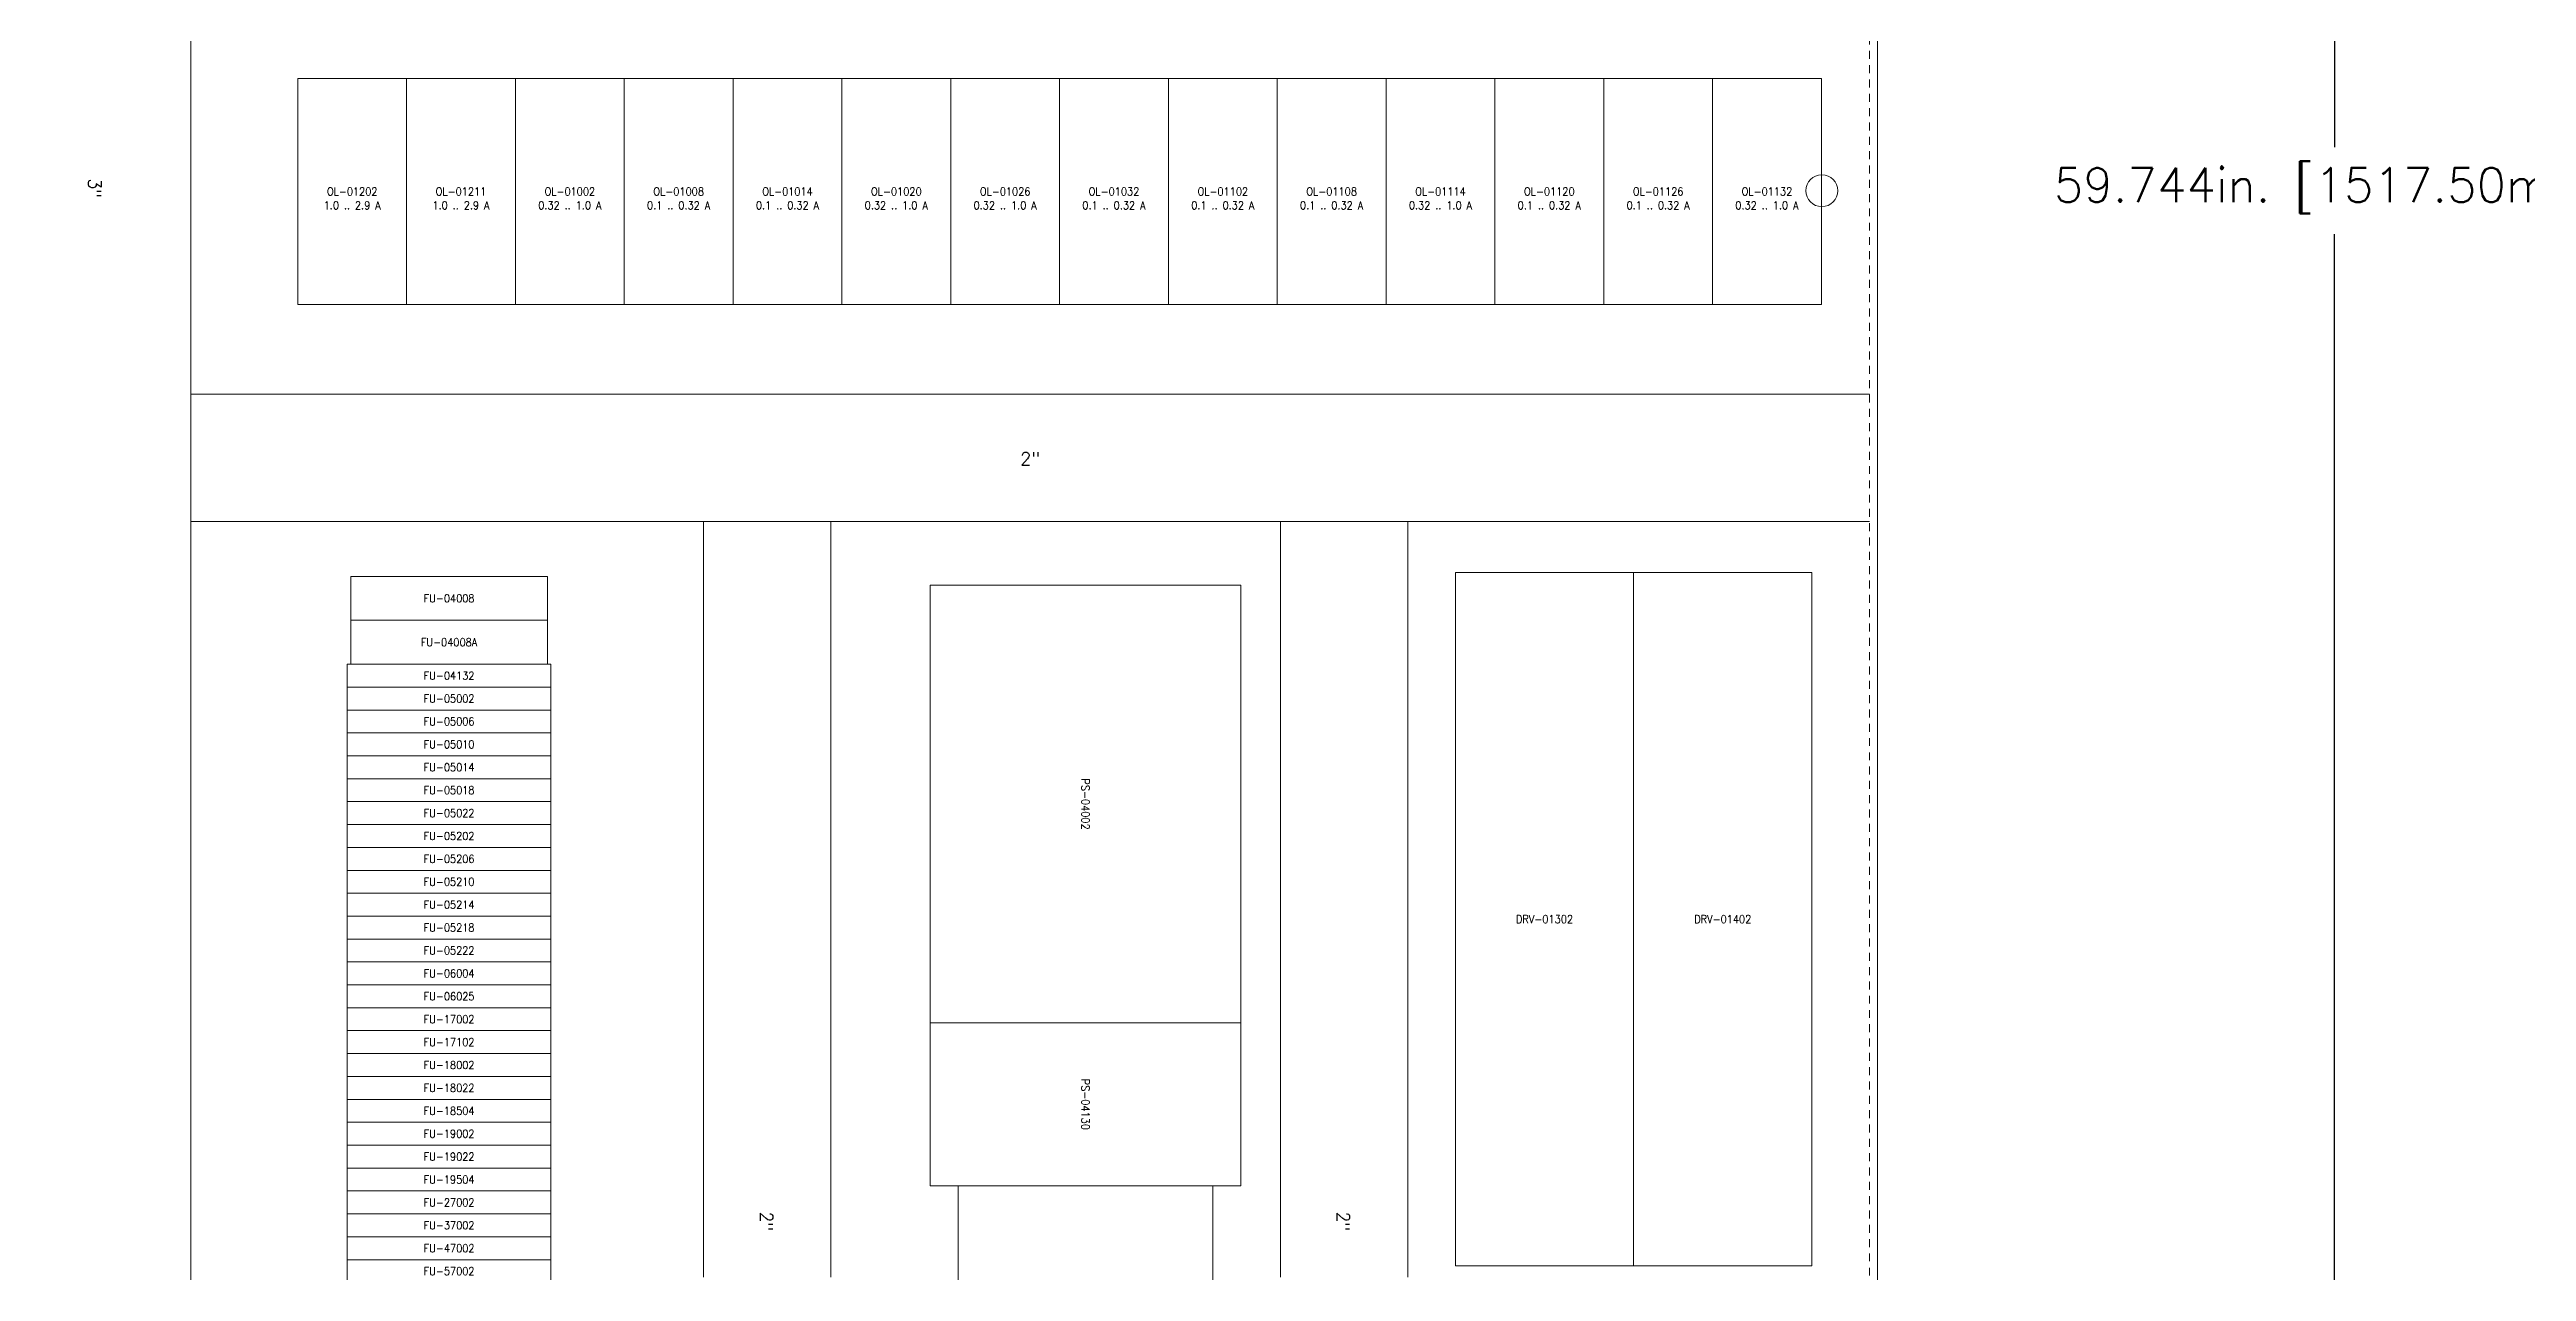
# Model space of a CAD drawing. Header units: inches. Extents: x 0 to 119, y 0 to 81.
# Drawn here: x 58.72 to 97.64, y 23.07 to 42.28 of the extents above; entities that cross this region are included whole.
import ezdxf
from ezdxf.enums import TextEntityAlignment as Align

# ---------------------------------------------------------------- set-up
doc = ezdxf.new("R2010")
doc.units = ezdxf.units.IN
doc.header["$MEASUREMENT"] = 0
doc.linetypes.add('HIDDEN', pattern=[0.1875, 0.125, -0.0625])
doc.layers.get('0').update_dxf_attribs({"lineweight": 5})
doc.layers.get('Defpoints').update_dxf_attribs({"lineweight": 5})
for name, color, linetype, lineweight in [('PANEL', 150, 'Continuous', 5), ('PRTG', 130, 'Continuous', 5), ('PSYMS', 7, 'Continuous', 5), ('PTAG', 51, 'Continuous', 5), ('SYMS', 7, 'Continuous', 5)]:
    doc.layers.add(name, color=color, linetype=linetype, lineweight=lineweight)
doc.styles.get("Standard").update_dxf_attribs({"font": 'romans.shx'})
doc.styles.add('WD', font='romans.shx')
doc.dimstyles.get("Standard").update_dxf_attribs({"dimtxt": 0.18, "dimasz": 0.18, "dimexe": 0.18, "dimexo": 0.0625, "dimgap": 0.09, "dimtad": 0, "dimtih": 1, "dimtoh": 1, "dimdec": 4, "dimzin": 0, "dimdsep": 46, "dimtxsty": 'Standard', "dimcen": 0.09, "dimadec": 0, "dimazin": 0, "dimtfac": 1, "dimtdec": 4, "dimtofl": 0, "dimtmove": 0, "dimatfit": 3, "dimfxl": 0, "dimtolj": 1, "dimtzin": 0, "dimarcsym": 0})

# ---------------------------------------------------------------- blocks, each defined once
blk = doc.blocks.new('HMISC_CAT1_A-72P60F1')
at = {"layer": 'PANEL', "color": 150, "linetype": 'HIDDEN'}
blk.add_line((54.997, 58.997), (54.997, -0.747), dxfattribs=at)
at = {"layer": 'PANEL', "color": 150, "linetype": 'Continuous'}
blk.add_line((55.125, -0.747), (55.125, 58.997), dxfattribs=at)
blk.add_circle((54.25, 29.125), 0.25, dxfattribs=at)
at = {"style": 'WD'}
for tag, p in [('INST', (27.116, 62.167)), ('LOC', (27.116, 61.539)), ('DESC1', (27.116, 60.96)), ('DESC2', (27.116, 60.39)), ('DESC3', (27.116, 59.815)), ('TAG1', (27.128, 59.151))]:
    blk.add_attdef(tag, text='', height=0.5, dxfattribs=at).set_placement(p, align=Align.CENTER)
at = {"style": 'WD', "flags": 1}
for tag, p in [('FAMILY', (27.228, 58.001)), ('MFG', (27.266, 57.738)), ('ASSYCODE', (27.003, 57.526)), ('CAT', (27.141, 57.538))]:
    blk.add_attdef(tag, p, '', height=0.01, dxfattribs=at)
blk = doc.blocks.new('_ClosedBlank')
at = {"color": 0, "linetype": 'ByBlock', "lineweight": -2}
for p, q in [((-1, 0.17), (0, 0)), ((-1, 0.17), (-1, -0.17)), ((0, 0), (-1, -0.17))]:
    blk.add_line(p, q, dxfattribs=at)
blk = doc.blocks.new('*D9')
at = {"layer": 'Defpoints', "color": 0}
for p in [(87.317, 69.934), (87.317, 10.191), (94.625, 10.191)]:
    blk.add_point(p, dxfattribs=at)
at = {"layer": 'SYMS', "color": 0, "lineweight": -2}
for p, q in [((87.504, 69.934), (95.165, 69.934)), ((94.625, 69.559), (94.625, 40.744)), ((94.625, 10.566), (94.625, 39.381)), ((87.504, 10.191), (95.165, 10.191))]:
    blk.add_line(p, q, dxfattribs=at)
at = {"layer": 'SYMS', "color": 0, "lineweight": -2, "xscale": 0.375, "yscale": 0.375, "zscale": 0.375}
for p, rotation in [((94.625, 69.934), 90), ((94.625, 10.191), 270)]:
    blk.add_blockref('_ClosedBlank', p, dxfattribs=dict(at, rotation=rotation))
at = {"layer": 'SYMS', "color": 0, "insert": (94.625, 40.063), "char_height": 0.54, "attachment_point": 5}
blk.add_mtext('\\A1;59.744in. [1517.50mm]', dxfattribs=at)
blk = doc.blocks.new('PNL14019')
for p, q in [((6.88, 2.44), (0, 2.44)), ((0, 2.44), (0, 0)), ((6.88, -2.44), (6.88, 2.44)), ((0, 0), (0, -2.44)), ((0, -2.44), (6.88, -2.44))]:
    blk.add_line(p, q)
at = {"style": 'WD', "width": 0.9, "flags": 8}
blk.add_attdef('P_TAG1', text='', height=0.125, dxfattribs=at).set_placement((3.44, 0), align=Align.MIDDLE_CENTER)
for tag, p in [('RATING1', (3.44, -0.28125)), ('RATING2', (3.44, -0.4375))]:
    blk.add_attdef(tag, text='', height=0.125, dxfattribs=at).set_placement(p, align=Align.CENTER)
blk = doc.blocks.new('PNL14041')
for p, q in [((2.56, 2.44), (0, 2.44)), ((0, 2.44), (0, 0)), ((2.56, -2.44), (2.56, 2.44)), ((0, 0), (0, -2.44)), ((0, -2.44), (2.56, -2.44))]:
    blk.add_line(p, q)
at = {"style": 'WD', "width": 0.9, "flags": 8}
blk.add_attdef('P_TAG1', text='', height=0.125, dxfattribs=at).set_placement((1.28, 0), align=Align.MIDDLE_CENTER)
for tag, p in [('RATING1', (1.28, -0.28125)), ('RATING2', (1.28, -0.4375))]:
    blk.add_attdef(tag, text='', height=0.125, dxfattribs=at).set_placement(p, align=Align.CENTER)
blk = doc.blocks.new('PNL14069')
for p, q in [((0.69, 1.545), (0, 1.545)), ((0, 1.545), (0, 0)), ((0.69, -1.545), (0.69, 1.545)), ((0, 0), (0, -1.545)), ((0, -1.545), (0.69, -1.545))]:
    blk.add_line(p, q)
at = {"style": 'WD', "width": 0.9, "flags": 8}
blk.add_attdef('P_TAG1', text='', height=0.125, dxfattribs=at).set_placement((0.345, 0), align=Align.MIDDLE_CENTER)
for tag, p in [('RATING1', (0.345, -0.28125)), ('RATING2', (0.345, -0.4375))]:
    blk.add_attdef(tag, text='', height=0.125, dxfattribs=at).set_placement(p, align=Align.CENTER)
blk = doc.blocks.new('PNL14359')
for p, q in [((2.8, 5.45), (0, 5.45)), ((0, 5.45), (0, 0)), ((2.8, -5.45), (2.8, 5.45)), ((0, 0), (0, -5.45)), ((0, -5.45), (2.8, -5.45))]:
    blk.add_line(p, q)
at = {"style": 'WD', "width": 0.9, "flags": 8}
blk.add_attdef('P_TAG1', text='', height=0.125, dxfattribs=at).set_placement((1.4, 0), align=Align.MIDDLE_CENTER)
for tag, p in [('RATING1', (1.4, -0.28125)), ('RATING2', (1.4, -0.4375))]:
    blk.add_attdef(tag, text='', height=0.125, dxfattribs=at).set_placement(p, align=Align.CENTER)
blk = doc.blocks.new('PNL14512')
for p, q in [((0.36, 1.6), (0, 1.6)), ((0, 1.6), (0, 0)), ((0.36, -1.6), (0.36, 1.6)), ((0, 0), (0, -1.6)), ((0, -1.6), (0.36, -1.6))]:
    blk.add_line(p, q)
at = {"style": 'WD', "width": 0.9, "flags": 8}
blk.add_attdef('P_TAG1', text='', height=0.125, dxfattribs=at).set_placement((0.18, 0), align=Align.MIDDLE_CENTER)
for tag, p in [('RATING1', (0.18, -0.28125)), ('RATING2', (0.18, -0.4375))]:
    blk.add_attdef(tag, text='', height=0.125, dxfattribs=at).set_placement(p, align=Align.CENTER)
blk = doc.blocks.new('PNL14A28')
for p, q in [((1.71, 1.775), (0, 1.775)), ((0, 1.775), (0, 0)), ((1.71, -1.775), (1.71, 1.775)), ((0, 0), (0, -1.775)), ((0, -1.775), (1.71, -1.775))]:
    blk.add_line(p, q)
at = {"style": 'WD', "width": 0.9, "flags": 8}
blk.add_attdef('P_TAG1', text='', height=0.125, dxfattribs=at).set_placement((0.855, 0), align=Align.MIDDLE_CENTER)
for tag, p in [('RATING1', (0.855, -0.28125)), ('RATING2', (0.855, -0.4375))]:
    blk.add_attdef(tag, text='', height=0.125, dxfattribs=at).set_placement(p, align=Align.CENTER)
blk = doc.blocks.new('WW_3')
for p, q in [((-0.9125, 1.5), (0.8375, 1.5)), ((-0.9125, -1.5), (0.8375, -1.5))]:
    blk.add_line(p, q)
at = {"insert": (-0.0375, -0.0125), "char_height": 0.2, "width": 0.3232, "attachment_point": 5, "style": 'WD'}
blk.add_mtext('3"', dxfattribs=at)
blk = doc.blocks.new('WW_2')
for p, q in [((-0.875, 1), (0.875, 1)), ((-0.875, -1), (0.875, -1))]:
    blk.add_line(p, q)
at = {"insert": (0, -0.0125), "char_height": 0.2, "width": 0.3232, "attachment_point": 5, "style": 'WD'}
blk.add_mtext('2"', dxfattribs=at)
blk = doc.blocks.new('PNL1562D')
for p, q in [((5, 2), (0, 2)), ((0, 2), (0, 0)), ((5, -2), (5, 2)), ((0, 0), (0, -2)), ((0, -2), (5, -2))]:
    blk.add_line(p, q)
at = {"style": 'WD', "width": 0.9, "flags": 8}
blk.add_attdef('P_TAG1', text='', height=0.125, dxfattribs=at).set_placement((2.5, 0), align=Align.MIDDLE_CENTER)
for tag, p in [('RATING1', (2.5, -0.28125)), ('RATING2', (2.5, -0.4375))]:
    blk.add_attdef(tag, text='', height=0.125, dxfattribs=at).set_placement(p, align=Align.CENTER)

msp = doc.modelspace()

# ---------------------------------------------------------------- linework, layer by layer
at = {"layer": 'PSYMS'}
for p, q in [((60.9448, 40.975), (60.9448, 69.9345)), ((60.9448, 39.225), (60.9448, 10.1905)), ((60.9448, 36.8625), (73.2558, 36.8625)), ((75.0058, 36.8625), (87.3168, 36.8625)), ((73.2558, 34.8625), (60.9448, 34.8625)), ((69, 24.7375), (69, 34.8625)), ((71, 24.7375), (71, 34.8625)), ((75.0058, 34.8625), (87.3168, 34.8625)), ((78.0625, 24.7375), (78.0625, 34.8625)), ((80.0625, 24.7375), (80.0625, 34.8625))]:
    msp.add_line(p, q, dxfattribs=at)

# ---------------------------------------------------------------- block references
ref = msp.add_blockref('PNL14A28', (62.6225, 40.05), dxfattribs=at)
ref.add_attrib('RATING1', '1.0 .. 2.9 A', dxfattribs={"layer": 'PRTG', "height": 0.125, "style": 'WD', "width": 0.9, "flags": 8}).set_placement((63.4775, 39.7687), align=Align.CENTER)
ref.add_attrib('P_TAG1', 'OL-01202', dxfattribs={"layer": 'PTAG', "height": 0.125, "style": 'WD', "width": 0.9, "flags": 8}).set_placement((63.4775, 40.05), align=Align.MIDDLE_CENTER)
ref = msp.add_blockref('PNL14A28', (64.3325, 40.05), dxfattribs=at)
ref.add_attrib('RATING1', '1.0 .. 2.9 A', dxfattribs={"layer": 'PRTG', "height": 0.125, "style": 'WD', "width": 0.9, "flags": 8}).set_placement((65.1875, 39.7687), align=Align.CENTER)
ref.add_attrib('P_TAG1', 'OL-01211', dxfattribs={"layer": 'PTAG', "height": 0.125, "style": 'WD', "width": 0.9, "flags": 8}).set_placement((65.1875, 40.05), align=Align.MIDDLE_CENTER)
ref = msp.add_blockref('PNL14A28', (66.0425, 40.05), dxfattribs=at)
ref.add_attrib('RATING1', '0.32 .. 1.0 A', dxfattribs={"layer": 'PRTG', "height": 0.125, "style": 'WD', "width": 0.9, "flags": 8}).set_placement((66.8975, 39.7687), align=Align.CENTER)
ref.add_attrib('P_TAG1', 'OL-01002', dxfattribs={"layer": 'PTAG', "height": 0.125, "style": 'WD', "width": 0.9, "flags": 8}).set_placement((66.8975, 40.05), align=Align.MIDDLE_CENTER)
ref = msp.add_blockref('PNL14A28', (67.7525, 40.05), dxfattribs=at)
ref.add_attrib('RATING1', '0.1 .. 0.32 A', dxfattribs={"layer": 'PRTG', "height": 0.125, "style": 'WD', "width": 0.9, "flags": 8}).set_placement((68.6075, 39.7687), align=Align.CENTER)
ref.add_attrib('P_TAG1', 'OL-01008', dxfattribs={"layer": 'PTAG', "height": 0.125, "style": 'WD', "width": 0.9, "flags": 8}).set_placement((68.6075, 40.05), align=Align.MIDDLE_CENTER)
ref = msp.add_blockref('PNL14A28', (69.4625, 40.05), dxfattribs=at)
ref.add_attrib('RATING1', '0.1 .. 0.32 A', dxfattribs={"layer": 'PRTG', "height": 0.125, "style": 'WD', "width": 0.9, "flags": 8}).set_placement((70.3175, 39.7687), align=Align.CENTER)
ref.add_attrib('P_TAG1', 'OL-01014', dxfattribs={"layer": 'PTAG', "height": 0.125, "style": 'WD', "width": 0.9, "flags": 8}).set_placement((70.3175, 40.05), align=Align.MIDDLE_CENTER)
ref = msp.add_blockref('PNL14A28', (71.1725, 40.05), dxfattribs=at)
ref.add_attrib('RATING1', '0.32 .. 1.0 A', dxfattribs={"layer": 'PRTG', "height": 0.125, "style": 'WD', "width": 0.9, "flags": 8}).set_placement((72.0275, 39.7687), align=Align.CENTER)
ref.add_attrib('P_TAG1', 'OL-01020', dxfattribs={"layer": 'PTAG', "height": 0.125, "style": 'WD', "width": 0.9, "flags": 8}).set_placement((72.0275, 40.05), align=Align.MIDDLE_CENTER)
ref = msp.add_blockref('PNL14A28', (72.8825, 40.05), dxfattribs=at)
ref.add_attrib('RATING1', '0.32 .. 1.0 A', dxfattribs={"layer": 'PRTG', "height": 0.125, "style": 'WD', "width": 0.9, "flags": 8}).set_placement((73.7375, 39.7687), align=Align.CENTER)
ref.add_attrib('P_TAG1', 'OL-01026', dxfattribs={"layer": 'PTAG', "height": 0.125, "style": 'WD', "width": 0.9, "flags": 8}).set_placement((73.7375, 40.05), align=Align.MIDDLE_CENTER)
ref = msp.add_blockref('PNL14A28', (74.5925, 40.05), dxfattribs=at)
ref.add_attrib('RATING1', '0.1 .. 0.32 A', dxfattribs={"layer": 'PRTG', "height": 0.125, "style": 'WD', "width": 0.9, "flags": 8}).set_placement((75.4475, 39.7687), align=Align.CENTER)
ref.add_attrib('P_TAG1', 'OL-01032', dxfattribs={"layer": 'PTAG', "height": 0.125, "style": 'WD', "width": 0.9, "flags": 8}).set_placement((75.4475, 40.05), align=Align.MIDDLE_CENTER)
ref = msp.add_blockref('PNL14A28', (76.3025, 40.05), dxfattribs=at)
ref.add_attrib('RATING1', '0.1 .. 0.32 A', dxfattribs={"layer": 'PRTG', "height": 0.125, "style": 'WD', "width": 0.9, "flags": 8}).set_placement((77.1575, 39.7687), align=Align.CENTER)
ref.add_attrib('P_TAG1', 'OL-01102', dxfattribs={"layer": 'PTAG', "height": 0.125, "style": 'WD', "width": 0.9, "flags": 8}).set_placement((77.1575, 40.05), align=Align.MIDDLE_CENTER)
ref = msp.add_blockref('PNL14A28', (78.0125, 40.05), dxfattribs=at)
ref.add_attrib('RATING1', '0.1 .. 0.32 A', dxfattribs={"layer": 'PRTG', "height": 0.125, "style": 'WD', "width": 0.9, "flags": 8}).set_placement((78.8675, 39.7687), align=Align.CENTER)
ref.add_attrib('P_TAG1', 'OL-01108', dxfattribs={"layer": 'PTAG', "height": 0.125, "style": 'WD', "width": 0.9, "flags": 8}).set_placement((78.8675, 40.05), align=Align.MIDDLE_CENTER)
ref = msp.add_blockref('PNL14A28', (79.7225, 40.05), dxfattribs=at)
ref.add_attrib('RATING1', '0.32 .. 1.0 A', dxfattribs={"layer": 'PRTG', "height": 0.125, "style": 'WD', "width": 0.9, "flags": 8}).set_placement((80.5775, 39.7687), align=Align.CENTER)
ref.add_attrib('P_TAG1', 'OL-01114', dxfattribs={"layer": 'PTAG', "height": 0.125, "style": 'WD', "width": 0.9, "flags": 8}).set_placement((80.5775, 40.05), align=Align.MIDDLE_CENTER)
ref = msp.add_blockref('PNL14A28', (81.4325, 40.05), dxfattribs=at)
ref.add_attrib('RATING1', '0.1 .. 0.32 A', dxfattribs={"layer": 'PRTG', "height": 0.125, "style": 'WD', "width": 0.9, "flags": 8}).set_placement((82.2875, 39.7687), align=Align.CENTER)
ref.add_attrib('P_TAG1', 'OL-01120', dxfattribs={"layer": 'PTAG', "height": 0.125, "style": 'WD', "width": 0.9, "flags": 8}).set_placement((82.2875, 40.05), align=Align.MIDDLE_CENTER)
ref = msp.add_blockref('PNL14A28', (83.1425, 40.05), dxfattribs=at)
ref.add_attrib('RATING1', '0.1 .. 0.32 A', dxfattribs={"layer": 'PRTG', "height": 0.125, "style": 'WD', "width": 0.9, "flags": 8}).set_placement((83.9975, 39.7687), align=Align.CENTER)
ref.add_attrib('P_TAG1', 'OL-01126', dxfattribs={"layer": 'PTAG', "height": 0.125, "style": 'WD', "width": 0.9, "flags": 8}).set_placement((83.9975, 40.05), align=Align.MIDDLE_CENTER)
ref = msp.add_blockref('PNL14A28', (84.8525, 40.05), dxfattribs=at)
ref.add_attrib('RATING1', '0.32 .. 1.0 A', dxfattribs={"layer": 'PRTG', "height": 0.125, "style": 'WD', "width": 0.9, "flags": 8}).set_placement((85.7075, 39.7687), align=Align.CENTER)
ref.add_attrib('P_TAG1', 'OL-01132', dxfattribs={"layer": 'PTAG', "height": 0.125, "style": 'WD', "width": 0.9, "flags": 8}).set_placement((85.7075, 40.05), align=Align.MIDDLE_CENTER)
at = {"layer": 'PSYMS', "rotation": 270}
for name, p in [('WW_3', (59.4448, 40.0625)), ('WW_2', (70, 23.8625)), ('WW_2', (79.0625, 23.8625))]:
    msp.add_blockref(name, p, dxfattribs=at)
at = {"layer": 'PSYMS'}
msp.add_blockref('WW_2', (74.1308, 35.8625), dxfattribs=at)
ref = msp.add_blockref('PNL14069', (65, 34), dxfattribs=dict(at, rotation=270))
ref.add_attrib('P_TAG1', 'FU-04008', dxfattribs={"layer": 'PTAG', "height": 0.125, "style": 'WD', "width": 0.9, "flags": 8}).set_placement((65, 33.655), align=Align.MIDDLE_CENTER)
ref = msp.add_blockref('PNL14019', (75, 33.8625), dxfattribs=dict(at, rotation=270))
ref.add_attrib('P_TAG1', 'PS-04002', dxfattribs={"layer": 'PTAG', "height": 0.125, "rotation": 270, "style": 'WD', "width": 0.9, "flags": 8}).set_placement((75, 30.4225), align=Align.MIDDLE_CENTER)
ref = msp.add_blockref('PNL14359', (80.8125, 28.6125), dxfattribs=at)
ref.add_attrib('P_TAG1', 'DRV-01302', dxfattribs={"layer": 'PTAG', "height": 0.125, "style": 'WD', "width": 0.9, "flags": 8}).set_placement((82.2125, 28.6125), align=Align.MIDDLE_CENTER)
ref = msp.add_blockref('PNL14359', (83.6125, 28.6125), dxfattribs=at)
ref.add_attrib('P_TAG1', 'DRV-01402', dxfattribs={"layer": 'PTAG', "height": 0.125, "style": 'WD', "width": 0.9, "flags": 8}).set_placement((85.0125, 28.6125), align=Align.MIDDLE_CENTER)
ref = msp.add_blockref('PNL14069', (65, 33.31), dxfattribs=dict(at, rotation=270))
ref.add_attrib('P_TAG1', 'FU-04008A', dxfattribs={"layer": 'PTAG', "height": 0.125, "style": 'WD', "width": 0.9, "flags": 8}).set_placement((65, 32.965), align=Align.MIDDLE_CENTER)
ref = msp.add_blockref('PNL14512', (65, 32.62), dxfattribs=dict(at, rotation=270))
ref.add_attrib('P_TAG1', 'FU-04132', dxfattribs={"layer": 'PTAG', "height": 0.125, "style": 'WD', "width": 0.9, "flags": 8}).set_placement((65, 32.44), align=Align.MIDDLE_CENTER)
ref = msp.add_blockref('PNL14512', (65, 32.26), dxfattribs=dict(at, rotation=270))
ref.add_attrib('P_TAG1', 'FU-05002', dxfattribs={"layer": 'PTAG', "height": 0.125, "style": 'WD', "width": 0.9, "flags": 8}).set_placement((65, 32.08), align=Align.MIDDLE_CENTER)
ref = msp.add_blockref('PNL14512', (65, 31.9), dxfattribs=dict(at, rotation=270))
ref.add_attrib('P_TAG1', 'FU-05006', dxfattribs={"layer": 'PTAG', "height": 0.125, "style": 'WD', "width": 0.9, "flags": 8}).set_placement((65, 31.72), align=Align.MIDDLE_CENTER)
ref = msp.add_blockref('PNL14512', (65, 31.54), dxfattribs=dict(at, rotation=270))
ref.add_attrib('P_TAG1', 'FU-05010', dxfattribs={"layer": 'PTAG', "height": 0.125, "style": 'WD', "width": 0.9, "flags": 8}).set_placement((65, 31.36), align=Align.MIDDLE_CENTER)
ref = msp.add_blockref('PNL14512', (65, 31.18), dxfattribs=dict(at, rotation=270))
ref.add_attrib('P_TAG1', 'FU-05014', dxfattribs={"layer": 'PTAG', "height": 0.125, "style": 'WD', "width": 0.9, "flags": 8}).set_placement((65, 31), align=Align.MIDDLE_CENTER)
ref = msp.add_blockref('PNL14512', (65, 30.82), dxfattribs=dict(at, rotation=270))
ref.add_attrib('P_TAG1', 'FU-05018', dxfattribs={"layer": 'PTAG', "height": 0.125, "style": 'WD', "width": 0.9, "flags": 8}).set_placement((65, 30.64), align=Align.MIDDLE_CENTER)
ref = msp.add_blockref('PNL14512', (65, 30.46), dxfattribs=dict(at, rotation=270))
ref.add_attrib('P_TAG1', 'FU-05022', dxfattribs={"layer": 'PTAG', "height": 0.125, "style": 'WD', "width": 0.9, "flags": 8}).set_placement((65, 30.28), align=Align.MIDDLE_CENTER)
ref = msp.add_blockref('PNL14512', (65, 30.1), dxfattribs=dict(at, rotation=270))
ref.add_attrib('P_TAG1', 'FU-05202', dxfattribs={"layer": 'PTAG', "height": 0.125, "style": 'WD', "width": 0.9, "flags": 8}).set_placement((65, 29.92), align=Align.MIDDLE_CENTER)
ref = msp.add_blockref('PNL14512', (65, 29.74), dxfattribs=dict(at, rotation=270))
ref.add_attrib('P_TAG1', 'FU-05206', dxfattribs={"layer": 'PTAG', "height": 0.125, "style": 'WD', "width": 0.9, "flags": 8}).set_placement((65, 29.56), align=Align.MIDDLE_CENTER)
ref = msp.add_blockref('PNL14512', (65, 29.38), dxfattribs=dict(at, rotation=270))
ref.add_attrib('P_TAG1', 'FU-05210', dxfattribs={"layer": 'PTAG', "height": 0.125, "style": 'WD', "width": 0.9, "flags": 8}).set_placement((65, 29.2), align=Align.MIDDLE_CENTER)
ref = msp.add_blockref('PNL14512', (65, 29.02), dxfattribs=dict(at, rotation=270))
ref.add_attrib('P_TAG1', 'FU-05214', dxfattribs={"layer": 'PTAG', "height": 0.125, "style": 'WD', "width": 0.9, "flags": 8}).set_placement((65, 28.84), align=Align.MIDDLE_CENTER)
ref = msp.add_blockref('PNL14512', (65, 28.66), dxfattribs=dict(at, rotation=270))
ref.add_attrib('P_TAG1', 'FU-05218', dxfattribs={"layer": 'PTAG', "height": 0.125, "style": 'WD', "width": 0.9, "flags": 8}).set_placement((65, 28.48), align=Align.MIDDLE_CENTER)
ref = msp.add_blockref('PNL14512', (65, 28.3), dxfattribs=dict(at, rotation=270))
ref.add_attrib('P_TAG1', 'FU-05222', dxfattribs={"layer": 'PTAG', "height": 0.125, "style": 'WD', "width": 0.9, "flags": 8}).set_placement((65, 28.12), align=Align.MIDDLE_CENTER)
ref = msp.add_blockref('PNL14512', (65, 27.94), dxfattribs=dict(at, rotation=270))
ref.add_attrib('P_TAG1', 'FU-06004', dxfattribs={"layer": 'PTAG', "height": 0.125, "style": 'WD', "width": 0.9, "flags": 8}).set_placement((65, 27.76), align=Align.MIDDLE_CENTER)
ref = msp.add_blockref('PNL14512', (65, 27.58), dxfattribs=dict(at, rotation=270))
ref.add_attrib('P_TAG1', 'FU-06025', dxfattribs={"layer": 'PTAG', "height": 0.125, "style": 'WD', "width": 0.9, "flags": 8}).set_placement((65, 27.4), align=Align.MIDDLE_CENTER)
ref = msp.add_blockref('PNL14512', (65, 27.22), dxfattribs=dict(at, rotation=270))
ref.add_attrib('P_TAG1', 'FU-17002', dxfattribs={"layer": 'PTAG', "height": 0.125, "style": 'WD', "width": 0.9, "flags": 8}).set_placement((65, 27.04), align=Align.MIDDLE_CENTER)
ref = msp.add_blockref('PNL14512', (65, 26.86), dxfattribs=dict(at, rotation=270))
ref.add_attrib('P_TAG1', 'FU-17102', dxfattribs={"layer": 'PTAG', "height": 0.125, "style": 'WD', "width": 0.9, "flags": 8}).set_placement((65, 26.68), align=Align.MIDDLE_CENTER)
ref = msp.add_blockref('PNL14041', (75, 26.9825), dxfattribs=dict(at, rotation=270))
ref.add_attrib('P_TAG1', 'PS-04130', dxfattribs={"layer": 'PTAG', "height": 0.125, "rotation": 270, "style": 'WD', "width": 0.9, "flags": 8}).set_placement((75, 25.7025), align=Align.MIDDLE_CENTER)
ref = msp.add_blockref('PNL14512', (65, 26.5), dxfattribs=dict(at, rotation=270))
ref.add_attrib('P_TAG1', 'FU-18002', dxfattribs={"layer": 'PTAG', "height": 0.125, "style": 'WD', "width": 0.9, "flags": 8}).set_placement((65, 26.32), align=Align.MIDDLE_CENTER)
ref = msp.add_blockref('PNL14512', (65, 26.14), dxfattribs=dict(at, rotation=270))
ref.add_attrib('P_TAG1', 'FU-18022', dxfattribs={"layer": 'PTAG', "height": 0.125, "style": 'WD', "width": 0.9, "flags": 8}).set_placement((65, 25.96), align=Align.MIDDLE_CENTER)
ref = msp.add_blockref('PNL14512', (65, 25.78), dxfattribs=dict(at, rotation=270))
ref.add_attrib('P_TAG1', 'FU-18504', dxfattribs={"layer": 'PTAG', "height": 0.125, "style": 'WD', "width": 0.9, "flags": 8}).set_placement((65, 25.6), align=Align.MIDDLE_CENTER)
ref = msp.add_blockref('PNL14512', (65, 25.42), dxfattribs=dict(at, rotation=270))
ref.add_attrib('P_TAG1', 'FU-19002', dxfattribs={"layer": 'PTAG', "height": 0.125, "style": 'WD', "width": 0.9, "flags": 8}).set_placement((65, 25.24), align=Align.MIDDLE_CENTER)
ref = msp.add_blockref('PNL14512', (65, 25.06), dxfattribs=dict(at, rotation=270))
ref.add_attrib('P_TAG1', 'FU-19022', dxfattribs={"layer": 'PTAG', "height": 0.125, "style": 'WD', "width": 0.9, "flags": 8}).set_placement((65, 24.88), align=Align.MIDDLE_CENTER)
ref = msp.add_blockref('PNL14512', (65, 24.7), dxfattribs=dict(at, rotation=270))
ref.add_attrib('P_TAG1', 'FU-19504', dxfattribs={"layer": 'PTAG', "height": 0.125, "style": 'WD', "width": 0.9, "flags": 8}).set_placement((65, 24.52), align=Align.MIDDLE_CENTER)
ref = msp.add_blockref('PNL14512', (65, 24.34), dxfattribs=dict(at, rotation=270))
ref.add_attrib('P_TAG1', 'FU-27002', dxfattribs={"layer": 'PTAG', "height": 0.125, "style": 'WD', "width": 0.9, "flags": 8}).set_placement((65, 24.16), align=Align.MIDDLE_CENTER)
ref = msp.add_blockref('PNL1562D', (75, 24.4225), dxfattribs=dict(at, rotation=270))
ref.add_attrib('P_TAG1', 'PDB-04016', dxfattribs={"layer": 'PTAG', "height": 0.125, "rotation": 270, "style": 'WD', "width": 0.9, "flags": 8}).set_placement((75, 21.9225), align=Align.MIDDLE_CENTER)
ref = msp.add_blockref('PNL14512', (65, 23.98), dxfattribs=dict(at, rotation=270))
ref.add_attrib('P_TAG1', 'FU-37002', dxfattribs={"layer": 'PTAG', "height": 0.125, "style": 'WD', "width": 0.9, "flags": 8}).set_placement((65, 23.8), align=Align.MIDDLE_CENTER)
ref = msp.add_blockref('PNL14512', (65, 23.62), dxfattribs=dict(at, rotation=270))
ref.add_attrib('P_TAG1', 'FU-47002', dxfattribs={"layer": 'PTAG', "height": 0.125, "style": 'WD', "width": 0.9, "flags": 8}).set_placement((65, 23.44), align=Align.MIDDLE_CENTER)
ref = msp.add_blockref('PNL14512', (65, 23.26), dxfattribs=dict(at, rotation=270))
ref.add_attrib('P_TAG1', 'FU-57002', dxfattribs={"layer": 'PTAG', "height": 0.125, "style": 'WD', "width": 0.9, "flags": 8}).set_placement((65, 23.08), align=Align.MIDDLE_CENTER)
at = {"layer": 'SYMS'}
msp.add_blockref('HMISC_CAT1_A-72P60F1', (32.3198, 10.9375), dxfattribs=at)

# ---------------------------------------------------------------- dimensions: what is measured, and where the dimension line sits
dim = msp.add_linear_dim(base=(94.625, 10.1905), p1=(87.3168, 69.9345), p2=(87.3168, 10.1905), angle=90, dimstyle='Standard', override={"dimscale": 3, "dimasz": 0.125, "dimdec": 3, "dimpost": 'in.', "dimblk": 'ClosedBlank', "dimtdec": 3}, dxfattribs=at)
dim.commit()
dim.dimension.update_dxf_attribs({"geometry": '*D9', "text_midpoint": (94.625, 40.0625), "dimtype": 160})

doc.saveas('drawing.dxf')
